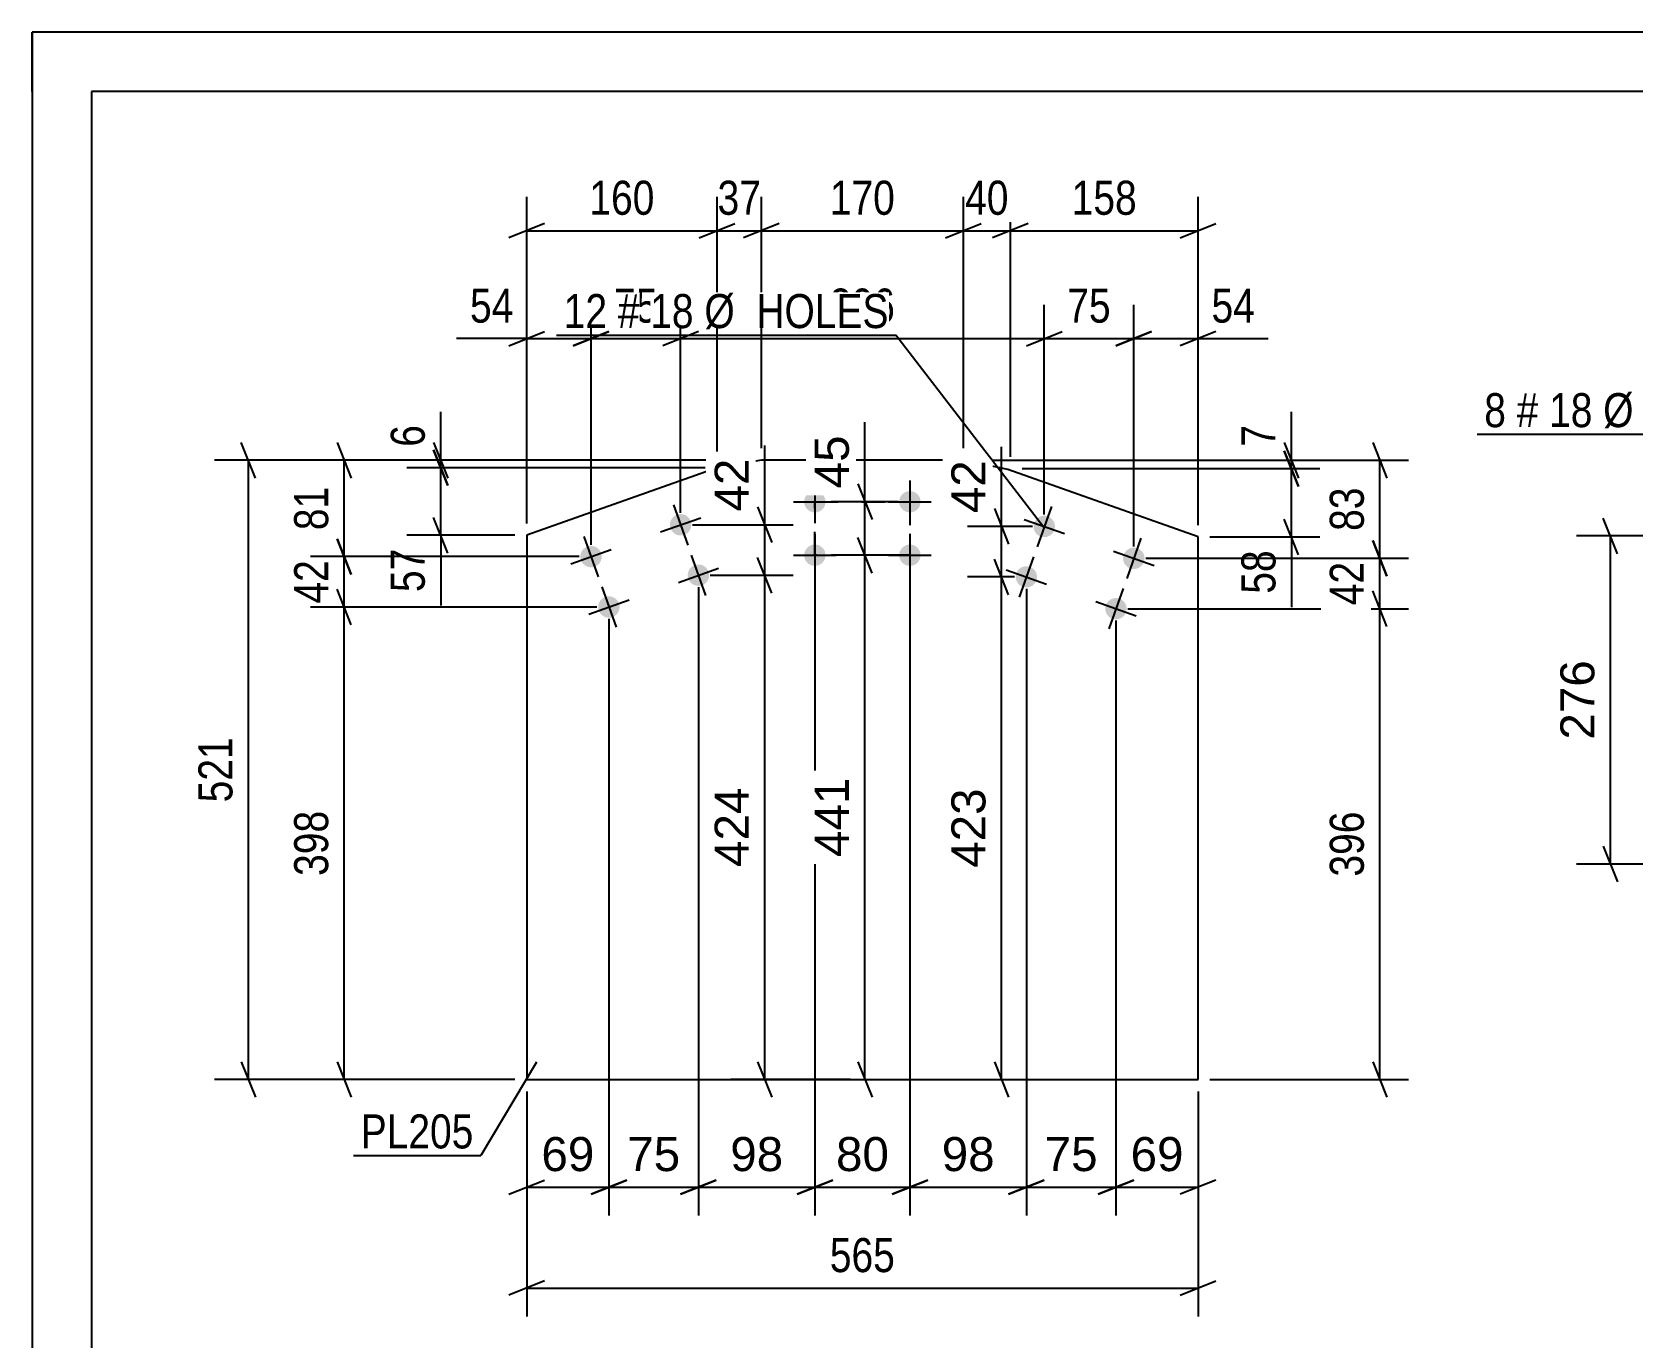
# Model space of a CAD drawing. Header units: millimetres. Extents: x 0 to 420, y 0 to 297.
# Drawn here: x 0 to 134.8, y 187.1 to 297 of the extents above; entities that cross this region are included whole.
import ezdxf

# ---------------------------------------------------------------- set-up
doc = ezdxf.new("R2010")
doc.units = ezdxf.units.MM
doc.linetypes.add('DXK_LINE_DOT2', pattern=[3.9198, 1.9599, -1.9599])
doc.styles.add('Arial', font='ARIAL.TTF', dxfattribs={"height": 0.2})
doc.styles.add('Arial Narrow', font='ARIALN.TTF', dxfattribs={"height": 0.2})

# ---------------------------------------------------------------- blocks, each defined once
blk = doc.blocks.new('Unknown-318464376-1115')
at = {"color": 5, "linetype": 'Continuous'}
for p, q in [((420, 297), (0, 297)), ((0, 297), (0, 0)), ((0, 292), (0, 297)), ((415, 292), (5, 292)), ((5, 292), (5, 5))]:
    blk.add_line(p, q, dxfattribs=at)
blk = doc.blocks.new('Bolt-318464376-1248 - 1207')
at = {"linetype": 'Continuous'}
for points in [[(66.8, 257.46, -1), (65, 257.46, -1)], [(74.8, 257.46, -1), (73, 257.46, -1)], [(66.8, 252.96, -1), (65, 252.96, -1)], [(74.8, 252.96, -1), (73, 252.96, -1)]]:
    blk.add_hatch(color=1, dxfattribs=at).paths.add_polyline_path(points)
at = {"color": 1, "linetype": 'Continuous'}
for p, q in [((65.9, 259.26), (65.9, 255.66)), ((73.9, 259.26), (73.9, 255.66)), ((64.1, 257.46), (67.7, 257.46)), ((72.1, 257.46), (75.7, 257.46)), ((65.9, 254.76), (65.9, 251.16)), ((73.9, 254.76), (73.9, 251.16)), ((64.1, 252.96), (67.7, 252.96)), ((72.1, 252.96), (75.7, 252.96))]:
    blk.add_line(p, q, dxfattribs=at)
blk = doc.blocks.new('Bolt-318464376-1243 - 1207')
at = {"linetype": 'Continuous'}
for points in [[(55.45, 255.82, -1), (53.75, 255.22, -1)], [(47.91, 253.14, -1), (46.21, 252.54, -1)], [(56.95, 251.58, -1), (55.25, 250.98, -1)], [(49.41, 248.9, -1), (47.71, 248.3, -1)]]:
    blk.add_hatch(color=1, dxfattribs=at).paths.add_polyline_path(points)
at = {"color": 1, "linetype": 'Continuous'}
for p, q in [((52.9, 254.92), (56.29, 256.12)), ((54, 257.21), (55.2, 253.82)), ((45.36, 252.24), (48.75, 253.44)), ((46.46, 254.54), (47.66, 251.15)), ((55.5, 252.97), (56.7, 249.58)), ((54.41, 250.67), (57.8, 251.88)), ((47.96, 250.3), (49.16, 246.91)), ((46.87, 248), (50.26, 249.2))]:
    blk.add_line(p, q, dxfattribs=at)
blk = doc.blocks.new('Bolt-318464376-1253 - 1207')
at = {"linetype": 'Continuous'}
for points in [[(86.06, 255.08, -1), (84.36, 255.68, -1)], [(93.6, 252.4, -1), (91.9, 253, -1)], [(84.55, 250.84, -1), (82.86, 251.44, -1)], [(92.09, 248.16, -1), (90.4, 248.76, -1)]]:
    blk.add_hatch(color=1, dxfattribs=at).paths.add_polyline_path(points)
at = {"color": 1, "linetype": 'Continuous'}
for p, q in [((85.81, 257.07), (84.61, 253.68)), ((83.51, 255.98), (86.91, 254.78)), ((93.35, 254.4), (92.15, 251.01)), ((84.31, 252.83), (83.1, 249.44)), ((91.05, 253.3), (94.45, 252.1)), ((82.01, 251.74), (85.4, 250.53)), ((91.85, 250.16), (90.64, 246.77)), ((89.55, 249.06), (92.94, 247.86))]:
    blk.add_line(p, q, dxfattribs=at)
blk = doc.blocks.new('Part-318464376-1268 - 1207')
at = {"color": 2, "linetype": 'Continuous'}
for p, q in [((57.67, 260.32), (41.65, 254.64)), ((61.4, 260.96), (57.67, 260.32)), ((78.4, 260.96), (61.4, 260.96)), ((82.14, 260.18), (78.4, 260.96)), ((98.16, 254.5), (82.14, 260.18)), ((41.65, 254.64), (41.65, 208.83)), ((98.16, 208.83), (98.16, 254.5)), ((41.65, 208.83), (98.16, 208.83))]:
    blk.add_line(p, q, dxfattribs=at)
blk = doc.blocks.new('Rectangle-318464376-1609 - 1207')
at = {"color": 1, "linetype": 'DXK_LINE_DOT2'}
blk.add_lwpolyline([(65.9, 257.46), (73.9, 257.46), (73.9, 252.96), (65.9, 252.96), (65.9, 257.46)], close=True, dxfattribs=at)
blk = doc.blocks.new('StraightDimension-318464376-3392 - 3172')
at = {"color": 7, "linetype": 'Continuous'}
for p, q in [((133.47, 253.09), (132.27, 256.09)), ((171.48, 254.59), (130.02, 254.59)), ((132.87, 226.96), (132.87, 254.59)), ((132.27, 228.46), (133.47, 225.46)), ((155.45, 226.96), (130.02, 226.96))]:
    blk.add_line(p, q, dxfattribs=at)
at = {"color": 0}
blk.add_wipeout([(132.12, 244.71), (127.92, 244.71), (127.92, 236.84), (132.12, 236.84)], dxfattribs=at)
at = {"color": 3, "style": 'Arial'}
blk.add_text('276', height=2.865, rotation=90.0002, dxfattribs=at).set_placement((131.52, 237.44))
blk = doc.blocks.new('StraightDimension-318464376-1535 - 1207')
at = {"color": 7, "linetype": 'Continuous'}
for p, q in [((62.28, 249.78), (61.08, 252.78)), ((57.1, 251.28), (64.08, 251.28)), ((61.68, 208.83), (61.68, 251.28)), ((61.08, 210.33), (62.28, 207.33)), ((68.9, 208.83), (58.83, 208.83))]:
    blk.add_line(p, q, dxfattribs=at)
at = {"color": 0}
blk.add_wipeout([(60.93, 233.99), (56.73, 233.99), (56.73, 226.12), (60.93, 226.12)], dxfattribs=at)
at = {"color": 3, "style": 'Arial'}
blk.add_text('424', height=2.865, rotation=90.0002, dxfattribs=at).set_placement((60.33, 226.72))
blk = doc.blocks.new('StraightDimension-318464376-1407 - 1207')
at = {"color": 7, "linetype": 'Continuous'}
for p, q in [((47.06, 253.84), (47.06, 274.04)), ((54.6, 256.52), (54.6, 274.04)), ((45.56, 270.59), (48.56, 271.79)), ((47.06, 271.19), (54.6, 271.19)), ((56.1, 271.79), (53.1, 270.59))]:
    blk.add_line(p, q, dxfattribs=at)
at = {"color": 0}
blk.add_wipeout([(53.26, 271.94), (53.26, 276.14), (48.4, 276.14), (48.4, 271.94)], dxfattribs=at)
at = {"color": 3, "style": 'Arial Narrow'}
blk.add_text('75', height=2.863, dxfattribs=at).set_placement((49, 272.54))
blk = doc.blocks.new('StraightDimension-318464376-1436 - 1207')
at = {"color": 7, "linetype": 'Continuous'}
for p, q in [((25.68, 254.34), (26.88, 251.34)), ((46.06, 252.84), (23.43, 252.84)), ((26.28, 248.6), (26.28, 252.84)), ((26.88, 247.1), (25.68, 250.1)), ((47.56, 248.6), (23.43, 248.6))]:
    blk.add_line(p, q, dxfattribs=at)
at = {"color": 0}
blk.add_wipeout([(25.53, 253.15), (21.33, 253.15), (21.33, 248.29), (25.53, 248.29)], dxfattribs=at)
at = {"color": 3, "style": 'Arial Narrow'}
blk.add_text('42', height=2.863, rotation=90.0002, dxfattribs=at).set_placement((24.93, 248.89))
blk = doc.blocks.new('StraightDimension-318464376-1310 - 1207')
at = {"color": 7, "linetype": 'Continuous'}
for p, q in [((57.67, 261.32), (57.67, 283.12)), ((61.4, 261.96), (61.4, 283.12)), ((56.17, 279.67), (59.17, 280.87)), ((62.9, 280.87), (59.9, 279.67)), ((57.67, 280.27), (61.4, 280.27))]:
    blk.add_line(p, q, dxfattribs=at)
at = {"color": 0}
blk.add_wipeout([(61.96, 281.02), (61.96, 285.22), (57.11, 285.22), (57.11, 281.02)], dxfattribs=at)
at = {"color": 3, "style": 'Arial Narrow'}
blk.add_text('37', height=2.863, dxfattribs=at).set_placement((57.71, 281.62))
blk = doc.blocks.new('StraightDimension-318464376-1331 - 1207')
at = {"color": 7, "linetype": 'Continuous'}
for p, q in [((41.65, 207.83), (41.65, 188.87)), ((98.16, 207.83), (98.16, 188.87)), ((43.15, 191.87), (40.15, 190.67)), ((96.66, 190.67), (99.66, 191.87)), ((41.65, 191.27), (98.16, 191.27))]:
    blk.add_line(p, q, dxfattribs=at)
at = {"color": 0}
blk.add_wipeout([(73.25, 192.02), (73.25, 196.22), (66.56, 196.22), (66.56, 192.02)], dxfattribs=at)
at = {"color": 3, "style": 'Arial Narrow'}
blk.add_text('565', height=2.863, dxfattribs=at).set_placement((67.16, 192.62))
blk = doc.blocks.new('StraightDimension-318464376-1512 - 1207')
at = {"color": 7, "linetype": 'Continuous'}
for p, q in [((48.56, 247.6), (48.56, 197.37)), ((41.65, 207.83), (41.65, 197.37)), ((40.15, 199.17), (43.15, 200.37)), ((41.65, 199.77), (48.56, 199.77)), ((50.06, 200.37), (47.06, 199.17))]:
    blk.add_line(p, q, dxfattribs=at)
at = {"color": 0}
blk.add_wipeout([(47.93, 200.52), (47.93, 204.72), (42.28, 204.72), (42.28, 200.52)], dxfattribs=at)
at = {"color": 3, "style": 'Arial'}
blk.add_text('69', height=2.865, dxfattribs=at).set_placement((42.88, 201.12))
blk = doc.blocks.new('StraightDimension-318464376-1320 - 1207')
at = {"color": 7, "linetype": 'Continuous'}
for p, q in [((41.65, 255.64), (41.65, 283.12)), ((57.67, 261.32), (57.67, 283.12)), ((43.15, 280.87), (40.15, 279.67)), ((56.17, 279.67), (59.17, 280.87)), ((41.65, 280.27), (57.67, 280.27))]:
    blk.add_line(p, q, dxfattribs=at)
at = {"color": 0}
blk.add_wipeout([(53, 281.02), (53, 285.22), (46.32, 285.22), (46.32, 281.02)], dxfattribs=at)
at = {"color": 3, "style": 'Arial Narrow'}
blk.add_text('160', height=2.863, dxfattribs=at).set_placement((46.92, 281.62))
blk = doc.blocks.new('StraightDimension-318464376-1271 - 1207')
at = {"color": 7, "linetype": 'Continuous'}
for p, q in [((82.36, 261.25), (82.36, 283.12)), ((98.16, 255.5), (98.16, 283.12)), ((83.86, 280.87), (80.86, 279.67)), ((96.66, 279.67), (99.66, 280.87)), ((82.36, 280.27), (98.16, 280.27))]:
    blk.add_line(p, q, dxfattribs=at)
at = {"color": 0}
blk.add_wipeout([(93.6, 281.02), (93.6, 285.22), (86.92, 285.22), (86.92, 281.02)], dxfattribs=at)
at = {"color": 3, "style": 'Arial Narrow'}
blk.add_text('158', height=2.863, dxfattribs=at).set_placement((87.52, 281.62))
blk = doc.blocks.new('StraightDimension-318464376-1336 - 1207')
at = {"color": 7, "linetype": 'Continuous'}
for p, q in [((106.02, 260.96), (106.02, 265.04)), ((106.02, 260.96), (106.02, 265.04)), ((105.42, 262.46), (106.62, 259.46)), ((106.62, 258.75), (105.42, 261.75)), ((79.4, 260.96), (108.42, 260.96)), ((83.36, 260.25), (108.42, 260.25)), ((106.02, 260.25), (106.02, 260.96))]:
    blk.add_line(p, q, dxfattribs=at)
at = {"color": 0}
blk.add_wipeout([(105.27, 264.52), (101.07, 264.52), (101.07, 261.49), (105.27, 261.49)], dxfattribs=at)
at = {"color": 3, "style": 'Arial Narrow'}
blk.add_text('7', height=2.86, rotation=90.0002, dxfattribs=at).set_placement((104.67, 262.09))
blk = doc.blocks.new('StraightDimension-318464376-1288 - 1207')
at = {"color": 7, "linetype": 'Continuous'}
for p, q in [((78.4, 261.96), (78.4, 283.12)), ((82.36, 261.25), (82.36, 283.12)), ((76.9, 279.67), (79.9, 280.87)), ((83.86, 280.87), (80.86, 279.67)), ((78.4, 280.27), (82.36, 280.27))]:
    blk.add_line(p, q, dxfattribs=at)
at = {"color": 0}
blk.add_wipeout([(82.81, 281.02), (82.81, 285.22), (77.95, 285.22), (77.95, 281.02)], dxfattribs=at)
at = {"color": 3, "style": 'Arial Narrow'}
blk.add_text('40', height=2.863, dxfattribs=at).set_placement((78.55, 281.62))
blk = doc.blocks.new('StraightDimension-318464376-1299 - 1207')
at = {"color": 7, "linetype": 'Continuous'}
for p, q in [((61.4, 261.96), (61.4, 283.12)), ((78.4, 261.96), (78.4, 283.12)), ((62.9, 280.87), (59.9, 279.67)), ((76.9, 279.67), (79.9, 280.87)), ((61.4, 280.27), (78.4, 280.27))]:
    blk.add_line(p, q, dxfattribs=at)
at = {"color": 0}
blk.add_wipeout([(73.25, 281.02), (73.25, 285.22), (66.56, 285.22), (66.56, 281.02)], dxfattribs=at)
at = {"color": 3, "style": 'Arial Narrow'}
blk.add_text('170', height=2.863, dxfattribs=at).set_placement((67.16, 281.62))
blk = doc.blocks.new('StraightDimension-318464376-1344 - 1207')
at = {"color": 7, "linetype": 'Continuous'}
for p, q in [((105.42, 261.75), (106.62, 258.75)), ((83.36, 260.25), (108.42, 260.25)), ((106.02, 254.5), (106.02, 260.25)), ((106.62, 253), (105.42, 256)), ((99.16, 254.5), (108.42, 254.5)), ((106.02, 254.5), (106.02, 248.59)), ((106.02, 254.5), (106.02, 248.59))]:
    blk.add_line(p, q, dxfattribs=at)
at = {"color": 0}
blk.add_wipeout([(105.27, 253.97), (101.07, 253.97), (101.07, 249.12), (105.27, 249.12)], dxfattribs=at)
at = {"color": 3, "style": 'Arial Narrow'}
blk.add_text('58', height=2.863, rotation=90.0002, dxfattribs=at).set_placement((104.67, 249.72))
blk = doc.blocks.new('StraightDimension-318464376-1417 - 1207')
at = {"color": 7, "linetype": 'Continuous'}
for p, q in [((41.65, 255.64), (41.65, 274.04)), ((47.06, 253.84), (47.06, 274.04)), ((41.65, 271.19), (35.74, 271.19)), ((41.65, 271.19), (35.74, 271.19)), ((40.15, 270.59), (43.15, 271.79)), ((41.65, 271.19), (47.06, 271.19)), ((48.56, 271.79), (45.56, 270.59))]:
    blk.add_line(p, q, dxfattribs=at)
at = {"color": 0}
blk.add_wipeout([(41.12, 271.94), (41.12, 276.14), (36.27, 276.14), (36.27, 271.94)], dxfattribs=at)
at = {"color": 3, "style": 'Arial Narrow'}
blk.add_text('54', height=2.863, dxfattribs=at).set_placement((36.87, 272.54))
blk = doc.blocks.new('StraightDimension-318464376-1353 - 1207')
at = {"color": 7, "linetype": 'Continuous'}
for p, q in [((33.81, 261.82), (35.01, 258.82)), ((56.67, 260.32), (31.56, 260.32)), ((34.41, 254.64), (34.41, 260.32)), ((35.01, 253.14), (33.81, 256.14)), ((40.65, 254.64), (31.56, 254.64)), ((34.41, 254.64), (34.41, 248.73)), ((34.41, 254.64), (34.41, 248.73))]:
    blk.add_line(p, q, dxfattribs=at)
at = {"color": 0}
blk.add_wipeout([(33.66, 254.11), (29.46, 254.11), (29.46, 249.26), (33.66, 249.26)], dxfattribs=at)
at = {"color": 3, "style": 'Arial Narrow'}
blk.add_text('57', height=2.863, rotation=90.0002, dxfattribs=at).set_placement((33.06, 249.86))
blk = doc.blocks.new('StraightDimension-318464376-1361 - 1207')
at = {"color": 7, "linetype": 'Continuous'}
for p, q in [((34.41, 260.96), (34.41, 265.04)), ((34.41, 260.96), (34.41, 265.04)), ((33.81, 262.46), (35.01, 259.46)), ((35.01, 258.82), (33.81, 261.82)), ((60.4, 260.96), (31.56, 260.96)), ((56.67, 260.32), (31.56, 260.32)), ((34.41, 260.32), (34.41, 260.96))]:
    blk.add_line(p, q, dxfattribs=at)
at = {"color": 0}
blk.add_wipeout([(33.66, 264.52), (29.46, 264.52), (29.46, 261.49), (33.66, 261.49)], dxfattribs=at)
at = {"color": 3, "style": 'Arial Narrow'}
blk.add_text('6', height=2.86, rotation=90.0002, dxfattribs=at).set_placement((33.06, 262.09))
blk = doc.blocks.new('StraightDimension-318464376-1370 - 1207')
at = {"color": 7, "linetype": 'Continuous'}
for p, q in [((92.75, 253.7), (92.75, 274.04)), ((98.16, 255.5), (98.16, 274.04)), ((91.25, 270.59), (94.25, 271.79)), ((92.75, 271.19), (98.16, 271.19)), ((99.66, 271.79), (96.66, 270.59)), ((98.16, 271.19), (104.07, 271.19)), ((98.16, 271.19), (104.07, 271.19))]:
    blk.add_line(p, q, dxfattribs=at)
at = {"color": 0}
blk.add_wipeout([(103.54, 271.94), (103.54, 276.14), (98.69, 276.14), (98.69, 271.94)], dxfattribs=at)
at = {"color": 3, "style": 'Arial Narrow'}
blk.add_text('54', height=2.863, dxfattribs=at).set_placement((99.29, 272.54))
blk = doc.blocks.new('StraightDimension-318464376-1386 - 1207')
at = {"color": 7, "linetype": 'Continuous'}
for p, q in [((85.21, 256.38), (85.21, 274.04)), ((92.75, 253.7), (92.75, 274.04)), ((83.71, 270.59), (86.71, 271.79)), ((85.21, 271.19), (92.75, 271.19)), ((94.25, 271.79), (91.25, 270.59))]:
    blk.add_line(p, q, dxfattribs=at)
at = {"color": 0}
blk.add_wipeout([(91.41, 271.94), (91.41, 276.14), (86.55, 276.14), (86.55, 271.94)], dxfattribs=at)
at = {"color": 3, "style": 'Arial Narrow'}
blk.add_text('75', height=2.863, dxfattribs=at).set_placement((87.15, 272.54))
blk = doc.blocks.new('StraightDimension-318464376-1572 - 1207')
at = {"color": 7, "linetype": 'Continuous'}
for p, q in [((82.21, 249.64), (81.01, 252.64)), ((82.71, 251.14), (78.76, 251.14)), ((81.61, 208.83), (81.61, 251.14)), ((81.01, 210.33), (82.21, 207.33)), ((70.9, 208.83), (84.01, 208.83))]:
    blk.add_line(p, q, dxfattribs=at)
at = {"color": 0}
blk.add_wipeout([(80.86, 233.92), (76.66, 233.92), (76.66, 226.05), (80.86, 226.05)], dxfattribs=at)
at = {"color": 3, "style": 'Arial'}
blk.add_text('423', height=2.865, rotation=90.0002, dxfattribs=at).set_placement((80.26, 226.65))
blk = doc.blocks.new('StraightDimension-318464376-1397 - 1207')
at = {"color": 7, "linetype": 'Continuous'}
for p, q in [((54.6, 256.52), (54.6, 274.04)), ((85.21, 256.38), (85.21, 274.04)), ((56.1, 271.79), (53.1, 270.59)), ((54.6, 271.19), (85.21, 271.19)), ((83.71, 270.59), (86.71, 271.79))]:
    blk.add_line(p, q, dxfattribs=at)
at = {"color": 0}
blk.add_wipeout([(73.25, 271.94), (73.25, 276.14), (66.56, 276.14), (66.56, 271.94)], dxfattribs=at)
at = {"color": 3, "style": 'Arial Narrow'}
blk.add_text('306', height=2.863, dxfattribs=at).set_placement((67.16, 272.54))
blk = doc.blocks.new('StraightDimension-318464376-1428 - 1207')
at = {"color": 7, "linetype": 'Continuous'}
for p, q in [((25.68, 262.46), (26.88, 259.46)), ((60.4, 260.96), (23.43, 260.96)), ((26.28, 252.84), (26.28, 260.96)), ((26.88, 251.34), (25.68, 254.34)), ((46.06, 252.84), (23.43, 252.84))]:
    blk.add_line(p, q, dxfattribs=at)
at = {"color": 0}
blk.add_wipeout([(25.53, 259.33), (21.33, 259.33), (21.33, 254.47), (25.53, 254.47)], dxfattribs=at)
at = {"color": 3, "style": 'Arial Narrow'}
blk.add_text('81', height=2.863, rotation=90.0002, dxfattribs=at).set_placement((24.93, 255.07))
blk = doc.blocks.new('StraightDimension-318464376-1445 - 1207')
at = {"color": 7, "linetype": 'Continuous'}
for p, q in [((26.88, 247.1), (25.68, 250.1)), ((47.56, 248.6), (23.43, 248.6)), ((26.28, 208.83), (26.28, 248.6)), ((25.68, 210.33), (26.88, 207.33)), ((40.65, 208.83), (23.43, 208.83))]:
    blk.add_line(p, q, dxfattribs=at)
at = {"color": 0}
blk.add_wipeout([(25.53, 232.06), (21.33, 232.06), (21.33, 225.37), (25.53, 225.37)], dxfattribs=at)
at = {"color": 3, "style": 'Arial Narrow'}
blk.add_text('398', height=2.863, rotation=90.0002, dxfattribs=at).set_placement((24.93, 225.97))
blk = doc.blocks.new('StraightDimension-318464376-1452 - 1207')
at = {"color": 7, "linetype": 'Continuous'}
for p, q in [((114.06, 246.96), (112.86, 249.96)), ((92.25, 248.46), (115.86, 248.46)), ((113.46, 208.83), (113.46, 248.46)), ((112.86, 210.33), (114.06, 207.33)), ((99.16, 208.83), (115.86, 208.83))]:
    blk.add_line(p, q, dxfattribs=at)
at = {"color": 0}
blk.add_wipeout([(112.71, 231.99), (108.51, 231.99), (108.51, 225.31), (112.71, 225.31)], dxfattribs=at)
at = {"color": 3, "style": 'Arial Narrow'}
blk.add_text('396', height=2.863, rotation=90.0002, dxfattribs=at).set_placement((112.11, 225.91))
blk = doc.blocks.new('StraightDimension-318464376-1458 - 1207')
at = {"color": 7, "linetype": 'Continuous'}
for p, q in [((112.86, 254.2), (114.06, 251.2)), ((93.75, 252.7), (115.86, 252.7)), ((113.46, 248.46), (113.46, 252.7)), ((114.06, 246.96), (112.86, 249.96)), ((92.25, 248.46), (115.86, 248.46))]:
    blk.add_line(p, q, dxfattribs=at)
at = {"color": 0}
blk.add_wipeout([(112.71, 253.01), (108.51, 253.01), (108.51, 248.15), (112.71, 248.15)], dxfattribs=at)
at = {"color": 3, "style": 'Arial Narrow'}
blk.add_text('42', height=2.863, rotation=90.0002, dxfattribs=at).set_placement((112.11, 248.75))
blk = doc.blocks.new('StraightDimension-318464376-1466 - 1207')
at = {"color": 7, "linetype": 'Continuous'}
for p, q in [((112.86, 262.46), (114.06, 259.46)), ((79.4, 260.96), (115.86, 260.96)), ((113.46, 252.7), (113.46, 260.96)), ((114.06, 251.2), (112.86, 254.2)), ((93.75, 252.7), (115.86, 252.7))]:
    blk.add_line(p, q, dxfattribs=at)
at = {"color": 0}
blk.add_wipeout([(112.71, 259.26), (108.51, 259.26), (108.51, 254.41), (112.71, 254.41)], dxfattribs=at)
at = {"color": 3, "style": 'Arial Narrow'}
blk.add_text('83', height=2.863, rotation=90.0002, dxfattribs=at).set_placement((112.11, 255.01))
blk = doc.blocks.new('StraightDimension-318464376-1475 - 1207')
at = {"color": 7, "linetype": 'Continuous'}
for p, q in [((18.82, 259.46), (17.62, 262.46)), ((60.4, 260.96), (15.37, 260.96)), ((18.22, 208.83), (18.22, 260.96)), ((17.62, 210.33), (18.82, 207.33)), ((40.65, 208.83), (15.37, 208.83))]:
    blk.add_line(p, q, dxfattribs=at)
at = {"color": 0}
blk.add_wipeout([(17.47, 238.24), (13.27, 238.24), (13.27, 231.56), (17.47, 231.56)], dxfattribs=at)
at = {"color": 3, "style": 'Arial Narrow'}
blk.add_text('521', height=2.863, rotation=90.0002, dxfattribs=at).set_placement((16.87, 232.16))
blk = doc.blocks.new('StraightDimension-318464376-1551 - 1207')
at = {"color": 7, "linetype": 'Continuous'}
for p, q in [((61.68, 255.52), (61.68, 262.21)), ((61.68, 255.52), (61.68, 262.21)), ((61.08, 257.02), (62.28, 254.02)), ((55.6, 255.52), (64.08, 255.52)), ((61.68, 251.28), (61.68, 255.52)), ((62.28, 249.78), (61.08, 252.78)), ((57.1, 251.28), (64.08, 251.28))]:
    blk.add_line(p, q, dxfattribs=at)
at = {"color": 0}
blk.add_wipeout([(60.93, 261.69), (56.73, 261.69), (56.73, 256.04), (60.93, 256.04)], dxfattribs=at)
at = {"color": 3, "style": 'Arial'}
blk.add_text('42', height=2.865, rotation=90.0002, dxfattribs=at).set_placement((60.33, 256.64))
blk = doc.blocks.new('StraightDimension-318464376-1482 - 1207')
at = {"color": 7, "linetype": 'Continuous'}
for p, q in [((83.71, 250.14), (83.71, 197.37)), ((91.25, 247.46), (91.25, 197.37)), ((82.21, 199.17), (85.21, 200.37)), ((83.71, 199.77), (91.25, 199.77)), ((92.75, 200.37), (89.75, 199.17))]:
    blk.add_line(p, q, dxfattribs=at)
at = {"color": 0}
blk.add_wipeout([(90.3, 200.52), (90.3, 204.72), (84.65, 204.72), (84.65, 200.52)], dxfattribs=at)
at = {"color": 3, "style": 'Arial'}
blk.add_text('75', height=2.865, dxfattribs=at).set_placement((85.25, 201.12))
blk = doc.blocks.new('StraightDimension-318464376-1490 - 1207')
at = {"color": 7, "linetype": 'Continuous'}
for p, q in [((91.25, 247.46), (91.25, 197.37)), ((98.16, 207.83), (98.16, 197.37)), ((89.75, 199.17), (92.75, 200.37)), ((91.25, 199.77), (98.16, 199.77)), ((99.66, 200.37), (96.66, 199.17))]:
    blk.add_line(p, q, dxfattribs=at)
at = {"color": 0}
blk.add_wipeout([(97.53, 200.52), (97.53, 204.72), (91.88, 204.72), (91.88, 200.52)], dxfattribs=at)
at = {"color": 3, "style": 'Arial'}
blk.add_text('69', height=2.865, dxfattribs=at).set_placement((92.48, 201.12))
blk = doc.blocks.new('StraightDimension-318464376-1496 - 1207')
at = {"color": 7, "linetype": 'Continuous'}
for p, q in [((65.9, 251.96), (65.9, 197.37)), ((56.1, 250.28), (56.1, 197.37)), ((54.6, 199.17), (57.6, 200.37)), ((56.1, 199.77), (65.9, 199.77)), ((67.4, 200.37), (64.4, 199.17))]:
    blk.add_line(p, q, dxfattribs=at)
at = {"color": 0}
blk.add_wipeout([(63.83, 200.52), (63.83, 204.72), (58.18, 204.72), (58.18, 200.52)], dxfattribs=at)
at = {"color": 3, "style": 'Arial'}
blk.add_text('98', height=2.865, dxfattribs=at).set_placement((58.78, 201.12))
blk = doc.blocks.new('StraightDimension-318464376-1504 - 1207')
at = {"color": 7, "linetype": 'Continuous'}
for p, q in [((56.1, 250.28), (56.1, 197.37)), ((48.56, 247.6), (48.56, 197.37)), ((47.06, 199.17), (50.06, 200.37)), ((48.56, 199.77), (56.1, 199.77)), ((57.6, 200.37), (54.6, 199.17))]:
    blk.add_line(p, q, dxfattribs=at)
at = {"color": 0}
blk.add_wipeout([(55.16, 200.52), (55.16, 204.72), (49.51, 204.72), (49.51, 200.52)], dxfattribs=at)
at = {"color": 3, "style": 'Arial'}
blk.add_text('75', height=2.865, dxfattribs=at).set_placement((50.11, 201.12))
blk = doc.blocks.new('StraightDimension-318464376-1518 - 1207')
at = {"color": 7, "linetype": 'Continuous'}
for p, q in [((73.9, 251.96), (73.9, 197.37)), ((83.71, 250.14), (83.71, 197.37)), ((72.4, 199.17), (75.4, 200.37)), ((73.9, 199.77), (83.71, 199.77)), ((85.21, 200.37), (82.21, 199.17))]:
    blk.add_line(p, q, dxfattribs=at)
at = {"color": 0}
blk.add_wipeout([(81.63, 200.52), (81.63, 204.72), (75.98, 204.72), (75.98, 200.52)], dxfattribs=at)
at = {"color": 3, "style": 'Arial'}
blk.add_text('98', height=2.865, dxfattribs=at).set_placement((76.58, 201.12))
blk = doc.blocks.new('StraightDimension-318464376-1526 - 1207')
at = {"color": 7, "linetype": 'Continuous'}
for p, q in [((65.9, 251.96), (65.9, 197.37)), ((73.9, 251.96), (73.9, 197.37)), ((64.4, 199.17), (67.4, 200.37)), ((65.9, 199.77), (73.9, 199.77)), ((75.4, 200.37), (72.4, 199.17))]:
    blk.add_line(p, q, dxfattribs=at)
at = {"color": 0}
blk.add_wipeout([(72.73, 200.52), (72.73, 204.72), (67.08, 204.72), (67.08, 200.52)], dxfattribs=at)
at = {"color": 3, "style": 'Arial'}
blk.add_text('80', height=2.865, dxfattribs=at).set_placement((67.68, 201.12))
blk = doc.blocks.new('StraightDimension-318464376-1562 - 1207')
at = {"color": 7, "linetype": 'Continuous'}
for p, q in [((81.61, 255.38), (81.61, 262.07)), ((81.61, 255.38), (81.61, 262.07)), ((81.01, 256.88), (82.21, 253.88)), ((84.21, 255.38), (78.76, 255.38)), ((81.61, 251.14), (81.61, 255.38)), ((82.21, 249.64), (81.01, 252.64)), ((82.71, 251.14), (78.76, 251.14))]:
    blk.add_line(p, q, dxfattribs=at)
at = {"color": 0}
blk.add_wipeout([(80.86, 261.55), (76.66, 261.55), (76.66, 255.9), (80.86, 255.9)], dxfattribs=at)
at = {"color": 3, "style": 'Arial'}
blk.add_text('42', height=2.865, rotation=90.0002, dxfattribs=at).set_placement((80.26, 256.5))
blk = doc.blocks.new('StraightDimension-318464376-1586 - 1207')
at = {"color": 7, "linetype": 'Continuous'}
for p, q in [((70.11, 257.46), (70.11, 264.16)), ((70.11, 257.46), (70.11, 264.16)), ((69.51, 258.96), (70.71, 255.96)), ((72.9, 257.46), (67.26, 257.46)), ((70.11, 252.96), (70.11, 257.46)), ((70.71, 251.46), (69.51, 254.46)), ((72.9, 252.96), (67.26, 252.96))]:
    blk.add_line(p, q, dxfattribs=at)
at = {"color": 0}
blk.add_wipeout([(69.36, 263.64), (65.16, 263.64), (65.16, 257.99), (69.36, 257.99)], dxfattribs=at)
at = {"color": 3, "style": 'Arial'}
blk.add_text('45', height=2.865, rotation=90.0002, dxfattribs=at).set_placement((68.76, 258.59))
blk = doc.blocks.new('StraightDimension-318464376-1596 - 1207')
at = {"color": 7, "linetype": 'Continuous'}
for p, q in [((70.71, 251.46), (69.51, 254.46)), ((72.9, 252.96), (67.26, 252.96)), ((70.11, 208.83), (70.11, 252.96)), ((69.51, 210.33), (70.71, 207.33)), ((70.9, 208.83), (72.51, 208.83))]:
    blk.add_line(p, q, dxfattribs=at)
at = {"color": 0}
blk.add_wipeout([(69.36, 234.83), (65.16, 234.83), (65.16, 226.96), (69.36, 226.96)], dxfattribs=at)
at = {"color": 3, "style": 'Arial'}
blk.add_text('441', height=2.865, rotation=90.0002, dxfattribs=at).set_placement((68.76, 227.56))
blk = doc.blocks.new('MarkSet-318464376-3446 - 3172')
at = {"color": 0}
for points in [[(124.08, 263.74), (124.08, 266.74), (122.25, 266.74), (122.25, 263.74)], [(126.81, 263.74), (126.81, 266.74), (124.98, 266.74), (124.98, 263.74)], [(131.36, 263.74), (131.36, 266.74), (127.71, 266.74), (127.71, 263.74)], [(147.79, 263.74), (147.79, 266.74), (132.26, 266.74), (132.26, 263.74)]]:
    blk.add_wipeout(points, dxfattribs=at)
for points in [[(124.08, 263.74), (124.08, 266.74), (122.25, 266.74), (122.25, 263.74)], [(126.81, 263.74), (126.81, 266.74), (124.98, 266.74), (124.98, 263.74)], [(131.36, 263.74), (131.36, 266.74), (127.71, 266.74), (127.71, 263.74)], [(147.79, 263.74), (147.79, 266.74), (132.26, 266.74), (132.26, 263.74)]]:
    blk.add_wipeout(points, dxfattribs=at)
at = {"color": 7, "linetype": 'Continuous'}
for p in [(121.65, 263.14), (162.02, 246.93)]:
    blk.add_line(p, (148.39, 263.14), dxfattribs=at)
at = {"color": 3, "style": 'Arial Narrow'}
for s, height, p in [('8', 2.86, (122.25, 263.74)), ('#', 2.86, (124.98, 263.74)), ('18', 2.863, (127.71, 263.74)), ('Ø  HOLES', 2.863, (132.26, 263.74))]:
    blk.add_text(s, height=height, dxfattribs=at).set_placement(p)
blk = doc.blocks.new('Mark-318464376-1264 - 1207')
at = {"color": 0}
blk.add_wipeout([(37.17, 203.03), (37.17, 206.03), (27.67, 206.03), (27.67, 203.03)], dxfattribs=at)
blk.add_wipeout([(37.17, 203.03), (37.17, 206.03), (27.67, 206.03), (27.67, 203.03)], dxfattribs=at)
at = {"color": 30, "linetype": 'Continuous'}
for p in [(42.46, 210.3), (27.07, 202.43)]:
    blk.add_line(p, (37.77, 202.43), dxfattribs=at)
at = {"color": 3, "style": 'Arial Narrow'}
blk.add_text('PL205', height=2.863, dxfattribs=at).set_placement((27.67, 203.03))
blk = doc.blocks.new('MarkSet-318464376-1648 - 1207')
at = {"color": 0}
for points in [[(48.42, 272.08), (48.42, 275.08), (44.76, 275.08), (44.76, 272.08)], [(51.14, 272.08), (51.14, 275.08), (49.32, 275.08), (49.32, 272.08)], [(55.7, 272.08), (55.7, 275.08), (52.04, 275.08), (52.04, 272.08)], [(72.13, 272.08), (72.13, 275.08), (56.6, 275.08), (56.6, 272.08)]]:
    blk.add_wipeout(points, dxfattribs=at)
for points in [[(48.42, 272.08), (48.42, 275.08), (44.76, 275.08), (44.76, 272.08)], [(51.14, 272.08), (51.14, 275.08), (49.32, 275.08), (49.32, 272.08)], [(55.7, 272.08), (55.7, 275.08), (52.04, 275.08), (52.04, 272.08)], [(72.13, 272.08), (72.13, 275.08), (56.6, 275.08), (56.6, 272.08)]]:
    blk.add_wipeout(points, dxfattribs=at)
at = {"color": 7, "linetype": 'Continuous'}
for p in [(44.16, 271.48), (85.17, 255.28)]:
    blk.add_line(p, (72.73, 271.48), dxfattribs=at)
at = {"color": 3, "style": 'Arial Narrow'}
for s, height, p in [('12', 2.863, (44.76, 272.08)), ('18', 2.863, (52.04, 272.08)), ('Ø  HOLES', 2.863, (56.6, 272.08)), ('#', 2.86, (49.32, 272.08))]:
    blk.add_text(s, height=height, dxfattribs=at).set_placement(p)

msp = doc.modelspace()

# ---------------------------------------------------------------- block references
for name in ['Unknown-318464376-1115', 'Part-318464376-1268 - 1207', 'Bolt-318464376-1248 - 1207', 'Rectangle-318464376-1609 - 1207', 'Bolt-318464376-1243 - 1207', 'Bolt-318464376-1253 - 1207']:
    msp.add_blockref(name, (0, 0))

# ---------------------------------------------------------------- next in the draw order: block references
for name in ['StraightDimension-318464376-1271 - 1207', 'StraightDimension-318464376-1407 - 1207', 'StraightDimension-318464376-3392 - 3172', 'StraightDimension-318464376-1535 - 1207']:
    msp.add_blockref(name, (0, 0))

# ---------------------------------------------------------------- next in the draw order: block references
for name in ['StraightDimension-318464376-1310 - 1207', 'MarkSet-318464376-3446 - 3172', 'StraightDimension-318464376-1336 - 1207', 'StraightDimension-318464376-1436 - 1207', 'StraightDimension-318464376-1331 - 1207']:
    msp.add_blockref(name, (0, 0))

# ---------------------------------------------------------------- next in the draw order: block references
for name in ['StraightDimension-318464376-1320 - 1207', 'StraightDimension-318464376-1288 - 1207', 'StraightDimension-318464376-1512 - 1207']:
    msp.add_blockref(name, (0, 0))

# ---------------------------------------------------------------- next in the draw order: block references
for name in ['StraightDimension-318464376-1299 - 1207', 'StraightDimension-318464376-1417 - 1207', 'StraightDimension-318464376-1344 - 1207']:
    msp.add_blockref(name, (0, 0))

# ---------------------------------------------------------------- next in the draw order: block references
for name in ['StraightDimension-318464376-1370 - 1207', 'StraightDimension-318464376-1353 - 1207', 'StraightDimension-318464376-1572 - 1207', 'StraightDimension-318464376-1452 - 1207']:
    msp.add_blockref(name, (0, 0))

# ---------------------------------------------------------------- next in the draw order: block references
for name in ['StraightDimension-318464376-1386 - 1207', 'StraightDimension-318464376-1361 - 1207', 'StraightDimension-318464376-1445 - 1207']:
    msp.add_blockref(name, (0, 0))

# ---------------------------------------------------------------- next in the draw order: block references
for name in ['StraightDimension-318464376-1397 - 1207', 'StraightDimension-318464376-1458 - 1207']:
    msp.add_blockref(name, (0, 0))

# ---------------------------------------------------------------- next in the draw order: block references
for name in ['StraightDimension-318464376-1428 - 1207', 'StraightDimension-318464376-1466 - 1207', 'StraightDimension-318464376-1482 - 1207']:
    msp.add_blockref(name, (0, 0))

# ---------------------------------------------------------------- next in the draw order: block references
for name in ['StraightDimension-318464376-1475 - 1207', 'StraightDimension-318464376-1518 - 1207', 'StraightDimension-318464376-1490 - 1207']:
    msp.add_blockref(name, (0, 0))

# ---------------------------------------------------------------- next in the draw order: block references
for name in ['StraightDimension-318464376-1551 - 1207', 'StraightDimension-318464376-1562 - 1207', 'Mark-318464376-1264 - 1207']:
    msp.add_blockref(name, (0, 0))

# ---------------------------------------------------------------- next in the draw order: block references
msp.add_blockref('StraightDimension-318464376-1496 - 1207', (0, 0))

# ---------------------------------------------------------------- next in the draw order: block references
for name in ['StraightDimension-318464376-1526 - 1207', 'StraightDimension-318464376-1504 - 1207']:
    msp.add_blockref(name, (0, 0))

# ---------------------------------------------------------------- next in the draw order: block references
msp.add_blockref('StraightDimension-318464376-1586 - 1207', (0, 0))

# ---------------------------------------------------------------- next in the draw order: block references
for name in ['MarkSet-318464376-1648 - 1207', 'StraightDimension-318464376-1596 - 1207']:
    msp.add_blockref(name, (0, 0))

doc.saveas('drawing.dxf')
